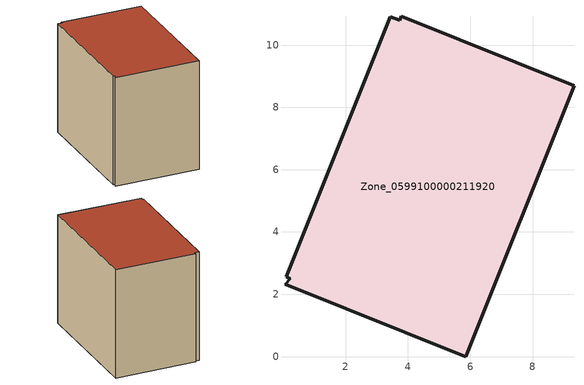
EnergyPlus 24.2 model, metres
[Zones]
Zone_0599100000211920
 floor ground (C_G): 3.43,10.91 3.73,10.8 3.79,10.92 9.33,8.7 5.85,0 0.05,2.32 0.22,2.5 0.09,2.55 z0.32
 wall outside (C_F): 3.43,10.91 0.09,2.55 0.22,2.5 0.05,2.32 5.85,0 9.33,8.7 3.79,10.92 3.73,10.8 3.43,10.91 z0.32:8.49
 roof outside (C_R): 3.73,10.8 3.43,10.91 0.09,2.55 0.22,2.5 0.05,2.32 5.85,0 9.33,8.7 3.79,10.92 z8.49
[BUILDING]
Pand.0599100000211920: North Axis=0; Terrain=City; Loads Convergence Tolerance Value=0.04; Temperature Convergence Tolerance Value=0.4; Solar Distribution=FullExterior; Maximum Number of Warmup Days=25; Minimum Number of Warmup Days=1
[Site:Location]
Rotterdam.The.Hague.AP_ZH_NLD Design_Conditions: Latitude=51.96; Longitude=4.45; Time Zone=1; Elevation=-4.5
[SITE:GROUNDTEMPERATURE:BUILDINGSURFACE]
18, 18, 18, 18, 18, 18, 18, 18, 18, 18, 18, 18
[MATERIAL] Thermal Absorptance=0.9; Solar Absorptance=0.7; Visible Absorptance=0.7
Name | Roughness | Thickness | Conductivity | Density | Specific Heat
G.TC.1965-1974 | MediumSmooth | 0.15 | 0.882353 | 540 | 1210
F.TC.1965-1974 | Rough | 0.3 | 0.697674 | 1920 | 840
R.TC.1965-1974 | MediumRough | 0.2 | 0.232558 | 1500 | 1000
[CONSTRUCTION]
C_G: G.TC.1965-1974
C_F: F.TC.1965-1974
C_R: R.TC.1965-1974
[ZONE]
Zone_0599100000211920: Type=1; Multiplier=1; Ceiling Height=Autocalculate; Volume=Autocalculate; Floor Area=autocalculate; Part of Total Floor Area=Yes
[ZONEINFILTRATION:DESIGNFLOWRATE]
Infil_Zone_0599100000211920: Zone or ZoneList or Space or SpaceList=Zone_0599100000211920; Schedule=AlwaysOn; Design Flow Rate Calculation Method=Flow/Area; Flow Rate per Floor Area=0.003; Constant Term Coefficient=1; Temperature Term Coefficient=0; Velocity Term Coefficient=0; Velocity Squared Term Coefficient=0
[HVACTEMPLATE:ZONE:IDEALLOADSAIRSYSTEM]
Zone_0599100000211920: Maximum Heating Supply Air Temperature=50; Minimum Cooling Supply Air Temperature=13; Maximum Heating Supply Air Humidity Ratio=0.0156; Minimum Cooling Supply Air Humidity Ratio=0.0077; Heating Limit=NoLimit; Cooling Limit=NoLimit; Dehumidification Control Type=ConstantSensibleHeatRatio; Cooling Sensible Heat Ratio=0.7; Dehumidification Setpoint=60; Humidification Control Type=None; Humidification Setpoint=30; Outdoor Air Method=None; Outdoor Air Flow Rate per Person=0.00944; Outdoor Air Flow Rate per Zone Floor Area=0; Outdoor Air Flow Rate per Zone=0; Demand Controlled Ventilation Type=None; Outdoor Air Economizer Type=NoEconomizer; Heat Recovery Type=None; Sensible Heat Recovery Effectiveness=0.7; Latent Heat Recovery Effectiveness=0.65
[ZONECONTROL:THERMOSTAT]
ThermostatControl_Zone_0599100000211920: Zone or ZoneList=Zone_0599100000211920; Control Type Schedule=DualSetpointControlType; Control 1=Thermostat_Zone_0599100000211920; Temperature Difference Between Cutout And Setpoint=0
[THERMOSTATSETPOINT:DUALSETPOINT]
Thermostat_Zone_0599100000211920: Heating Setpoint Temperature Schedule=HeatingSetpoint_Zone_0599100000211920; Cooling Setpoint Temperature Schedule=CoolingSetpoint_Zone_0599100000211920
[SCHEDULE:COMPACT]
HeatingSetpoint_Zone_0599100000211920: Through: 12/31, For: AllDays, Until: 24:00, 21
CoolingSetpoint_Zone_0599100000211920: Through: 12/31, For: AllDays, Until: 24:00, 24
DualSetpointControlType: Through: 12/31, For: AllDays, Until: 24:00, 4
AlwaysOn: Through: 12/31, For: AllDays, Until: 24:00, 1
